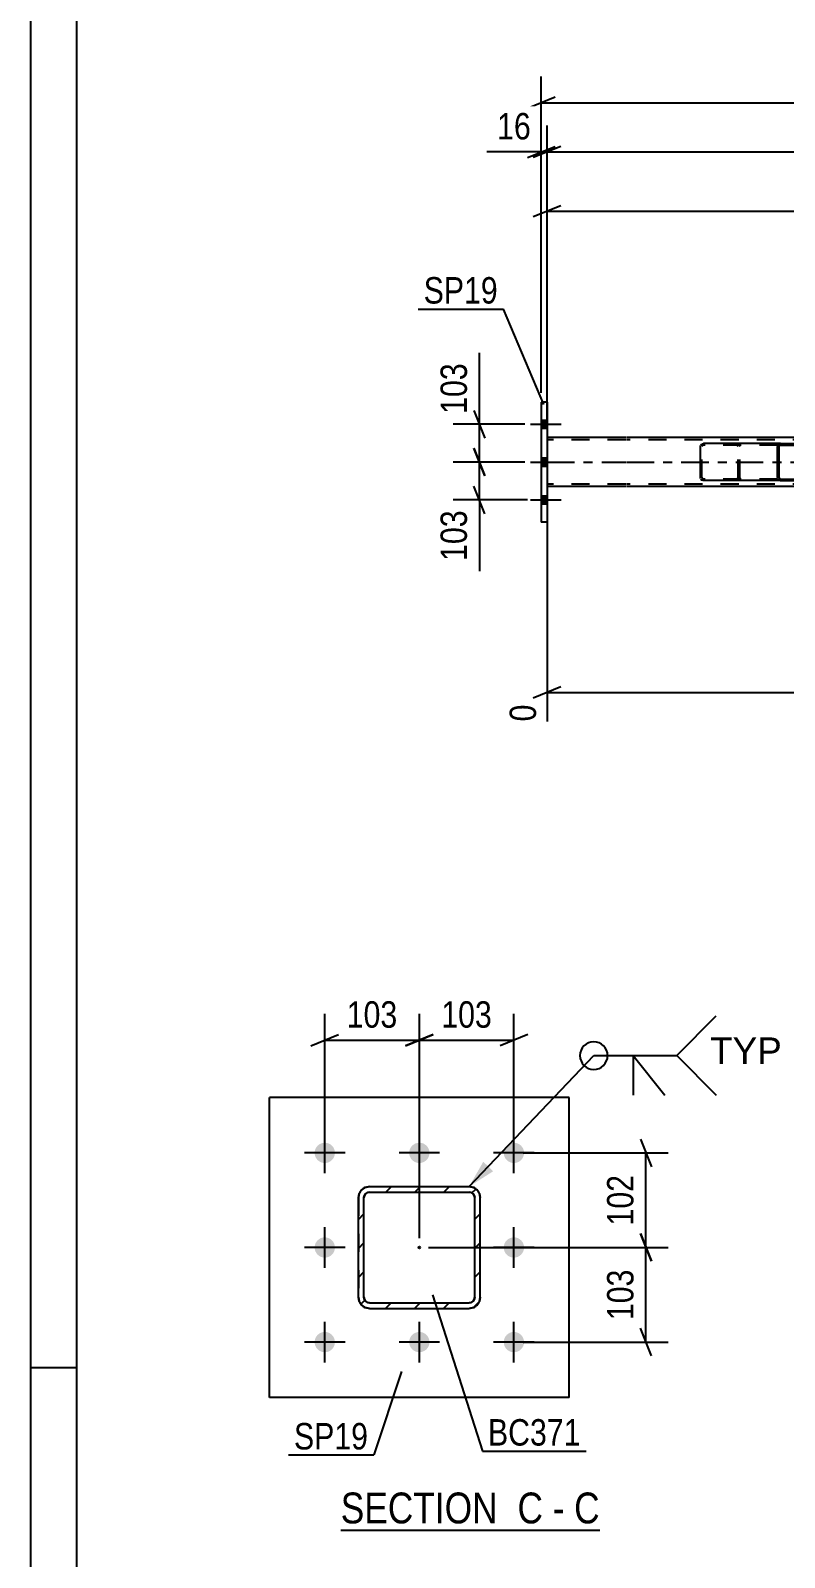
# Model space of a CAD drawing. Header units: millimetres. Extents: x 0 to 841, y 0 to 594.
# Drawn here: x 0 to 81.7, y 128.4 to 293.9 of the extents above; entities that cross this region are included whole.
import ezdxf

# ---------------------------------------------------------------- set-up
doc = ezdxf.new("R2010")
doc.units = ezdxf.units.MM
doc.linetypes.add('DXK_LINE_DOT2', pattern=[3.9198, 1.9599, -1.9599])
doc.linetypes.add('DXK_LINE_DOT3', pattern=[5.9187, 2.979, -0.9799, 0.9799, -0.9799])
doc.styles.add('Arial', font='ARIAL.TTF', dxfattribs={"height": 0.2})
doc.styles.add('Arial Narrow', font='ARIALN.TTF', dxfattribs={"height": 0.2})

# ---------------------------------------------------------------- blocks, each defined once
blk = doc.blocks.new('Unknown-814521973-1135')
at = {"color": 5, "linetype": 'Continuous'}
for p, q in [((0, 594), (0, 0)), ((5, 589), (5, 5)), ((5, 149), (0, 149))]:
    blk.add_line(p, q, dxfattribs=at)
blk = doc.blocks.new('Unknown-814521973-13 - 1372')
at = {"color": 6, "linetype": 'Continuous'}
blk.add_line((33.63, 131.38), (61.7, 131.38), dxfattribs=at)
at = {"color": 0, "linetype": 'Continuous'}
for points in [[(51.74, 132.13), (51.74, 135.63), (33.63, 135.63), (33.63, 132.13)], [(55.56, 132.13), (55.56, 135.63), (52.79, 135.63), (52.79, 132.13)], [(57.88, 132.13), (57.88, 135.63), (56.61, 135.63), (56.61, 132.13)], [(61.7, 132.13), (61.7, 135.63), (58.93, 135.63), (58.93, 132.13)]]:
    blk.add_wipeout(points, dxfattribs=at)
at = {"color": 7, "linetype": 'Continuous', "style": 'Arial Narrow'}
for s, p in [('SECTION ', (33.63, 132.13)), ('C', (52.79, 132.13)), ('C', (58.93, 132.13)), ('-', (56.61, 132.13))]:
    blk.add_text(s, height=3.34, dxfattribs=at).set_placement(p)
blk = doc.blocks.new('Bolt-814521973-2806 - 2731')
at = {"linetype": 'Continuous'}
for points in [[(56, 250.77), (56, 251.65), (55.36, 251.65), (55.36, 250.77)], [(56, 250.77), (56, 251.65), (55.36, 251.65), (55.36, 250.77)], [(56, 250.77), (56, 251.65), (55.36, 251.65), (55.36, 250.77)], [(56, 246.67), (56, 247.55), (55.36, 247.55), (55.36, 246.67)], [(56, 246.67), (56, 247.55), (55.36, 247.55), (55.36, 246.67)], [(56, 242.57), (56, 243.45), (55.36, 243.45), (55.36, 242.57)], [(56, 242.57), (56, 243.45), (55.36, 243.45), (55.36, 242.57)], [(56, 242.57), (56, 243.45), (55.36, 243.45), (55.36, 242.57)]]:
    blk.add_hatch(color=1, dxfattribs=at).paths.add_polyline_path(points)
at = {"color": 1, "linetype": 'Continuous'}
for p, q in [((55.36, 251.65), (56, 251.65)), ((55.36, 251.65), (56, 251.65)), ((55.36, 251.65), (56, 251.65)), ((54.2, 251.21), (57.52, 251.21)), ((54.2, 251.21), (57.52, 251.21)), ((54.2, 251.21), (57.52, 251.21)), ((55.36, 250.77), (56, 250.77)), ((55.36, 250.77), (56, 250.77)), ((55.36, 250.77), (56, 250.77)), ((54.2, 247.11), (57.52, 247.11)), ((54.2, 247.11), (57.52, 247.11)), ((55.36, 247.55), (56, 247.55)), ((55.36, 247.55), (56, 247.55)), ((55.36, 246.67), (56, 246.67)), ((55.36, 246.67), (56, 246.67)), ((55.36, 243.45), (56, 243.45)), ((55.36, 243.45), (56, 243.45)), ((55.36, 243.45), (56, 243.45)), ((54.2, 243.01), (57.52, 243.01)), ((54.2, 243.01), (57.52, 243.01)), ((54.2, 243.01), (57.52, 243.01)), ((55.36, 242.57), (56, 242.57)), ((55.36, 242.57), (56, 242.57)), ((55.36, 242.57), (56, 242.57))]:
    blk.add_line(p, q, dxfattribs=at)
blk = doc.blocks.new('Part-814521973-2860 - 2731')
at = {"color": 2, "linetype": 'Continuous'}
for p, q in [((64.52, 249.75), (56, 249.75)), ((155.87, 249.75), (64.62, 249.75)), ((64.52, 244.47), (56, 244.47)), ((155.87, 244.47), (64.62, 244.47))]:
    blk.add_line(p, q, dxfattribs=at)
at = {"color": 7, "linetype": 'DXK_LINE_DOT2'}
for p, q in [((56, 249.75), (56, 244.47)), ((64.52, 249.51), (56, 249.51)), ((723.54, 249.51), (64.62, 249.51)), ((64.52, 244.71), (56, 244.71)), ((723.54, 244.71), (64.62, 244.71))]:
    blk.add_line(p, q, dxfattribs=at)
at = {"color": 7, "linetype": 'DXK_LINE_DOT3'}
for p, q in [((56, 247.11), (64.52, 247.11)), ((64.62, 247.11), (723.54, 247.11))]:
    blk.add_line(p, q, dxfattribs=at)
blk = doc.blocks.new('Part-814521973-2925 - 2731')
at = {"linetype": 'Continuous'}
h = blk.add_hatch(dxfattribs=at)
h.set_pattern_fill('', scale=0.7, style=0, pattern_type=0)
h.set_pattern_definition([(45, (85.2011, 248.9116), (-1.57154, 1.57154), [])])
h.paths.add_polyline_path([(85.23, 248.79), (85.2, 248.91), (85.13, 249.02), (85.02, 249.08), (84.89, 249.11), (81.31, 249.11), (81.18, 249.08), (81.07, 249.02), (81, 248.91), (80.97, 248.79), (80.97, 245.43), (81, 245.31), (81.07, 245.2), (81.18, 245.13), (81.31, 245.11), (84.89, 245.11), (85.02, 245.13), (85.13, 245.2), (85.2, 245.31), (85.23, 245.43)])
h.paths.add_polyline_path([(85.04, 245.37), (85.01, 245.32), (84.95, 245.28), (84.89, 245.27), (81.31, 245.27), (81.25, 245.28), (81.19, 245.32), (81.15, 245.37), (81.14, 245.43), (81.14, 248.79), (81.15, 248.85), (81.19, 248.9), (81.25, 248.94), (81.31, 248.95), (84.89, 248.95), (84.95, 248.94), (85.01, 248.9), (85.04, 248.85), (85.06, 248.79), (85.06, 245.43)])
at = {"color": 2, "linetype": 'Continuous'}
for p, q in [((72.62, 248.79), (72.65, 248.91)), ((72.62, 245.43), (72.62, 248.79)), ((72.83, 249.08), (72.96, 249.11)), ((81.31, 249.11), (72.96, 249.11)), ((81, 248.91), (80.97, 248.79)), ((80.97, 245.43), (80.97, 248.79)), ((81.14, 248.79), (81.15, 248.85)), ((81.14, 245.43), (81.14, 248.79)), ((81.15, 248.85), (81.19, 248.9)), ((81.31, 249.11), (81.18, 249.08)), ((81.19, 248.9), (81.25, 248.94)), ((81.25, 248.94), (81.31, 248.95)), ((81.31, 249.11), (84.89, 249.11)), ((81.31, 248.95), (84.89, 248.95)), ((85.02, 249.08), (84.89, 249.11)), ((84.89, 248.95), (84.95, 248.94)), ((84.95, 248.94), (85.01, 248.9)), ((85.01, 248.9), (85.04, 248.85)), ((85.04, 248.85), (85.06, 248.79)), ((85.06, 245.43), (85.06, 248.79)), ((85.23, 248.79), (85.2, 248.91)), ((85.23, 245.43), (85.23, 248.79)), ((72.65, 245.31), (72.62, 245.43)), ((72.96, 245.11), (72.83, 245.13)), ((81.31, 245.11), (72.96, 245.11)), ((80.97, 245.43), (81, 245.31)), ((81.15, 245.37), (81.14, 245.43)), ((81.19, 245.32), (81.15, 245.37)), ((81.18, 245.13), (81.31, 245.11)), ((81.25, 245.28), (81.19, 245.32)), ((81.31, 245.27), (81.25, 245.28)), ((81.31, 245.27), (84.89, 245.27)), ((81.31, 245.11), (84.89, 245.11)), ((84.95, 245.28), (84.89, 245.27)), ((84.89, 245.11), (85.02, 245.13)), ((85.01, 245.32), (84.95, 245.28)), ((85.04, 245.37), (85.01, 245.32)), ((85.06, 245.43), (85.04, 245.37)), ((85.2, 245.31), (85.23, 245.43))]:
    blk.add_line(p, q, dxfattribs=at)
at = {"color": 7, "linetype": 'DXK_LINE_DOT2'}
for p, q in [((72.8, 248.85), (72.79, 248.79)), ((72.79, 245.43), (72.79, 248.79)), ((72.84, 248.9), (72.8, 248.85)), ((72.9, 248.94), (72.84, 248.9)), ((72.96, 248.95), (72.9, 248.94)), ((84.89, 248.95), (72.96, 248.95)), ((76.54, 249.11), (76.67, 249.08)), ((76.6, 248.94), (76.54, 248.95)), ((76.66, 248.9), (76.6, 248.94)), ((76.69, 248.85), (76.66, 248.9)), ((76.71, 248.79), (76.69, 248.85)), ((76.71, 245.43), (76.71, 248.79)), ((76.85, 248.91), (76.88, 248.79)), ((76.88, 245.43), (76.88, 248.79)), ((84.89, 249.11), (81.31, 249.11)), ((72.79, 245.43), (72.8, 245.37)), ((72.8, 245.37), (72.84, 245.32)), ((72.84, 245.32), (72.9, 245.28)), ((72.9, 245.28), (72.96, 245.27)), ((84.89, 245.27), (72.96, 245.27)), ((76.54, 245.27), (76.6, 245.28)), ((76.67, 245.13), (76.54, 245.11)), ((76.6, 245.28), (76.66, 245.32)), ((76.66, 245.32), (76.69, 245.37)), ((76.69, 245.37), (76.71, 245.43)), ((76.88, 245.43), (76.85, 245.31)), ((84.89, 245.11), (81.31, 245.11))]:
    blk.add_line(p, q, dxfattribs=at)
at = {"color": 2, "linetype": 'Continuous'}
for centre, start, end in [((72.95, 248.78), 110.7583, 155.68), ((81.3, 248.78), 110.7583, 155.68), ((84.9, 248.78), 24.32, 69.2417), ((72.95, 245.44), 204.32, 249.2417), ((81.3, 245.44), 204.32, 249.2417), ((84.9, 245.44), 290.7583, 335.68)]:
    blk.add_arc(centre, 0.331, start, end, dxfattribs=at)
at = {"color": 7, "linetype": 'DXK_LINE_DOT2'}
for centre, start, end in [((76.55, 248.78), 24.32, 69.2417), ((76.55, 245.44), 290.7583, 335.68)]:
    blk.add_arc(centre, 0.331, start, end, dxfattribs=at)
blk = doc.blocks.new('Part-814521973-2932 - 2731')
at = {"color": 2, "linetype": 'Continuous'}
for p, q in [((56, 253.61), (55.36, 253.61)), ((55.36, 253.61), (55.36, 240.61)), ((56, 253.61), (56, 240.61)), ((56, 240.61), (55.36, 240.61))]:
    blk.add_line(p, q, dxfattribs=at)
blk = doc.blocks.new('Part-814521973-1434 - 1372')
at = {"linetype": 'Continuous'}
h = blk.add_hatch(dxfattribs=at)
h.set_pattern_fill('', scale=0.7, style=0, pattern_type=0)
h.set_pattern_definition([(45, (48.0114, 155.512), (-1.57154, 1.57154), [])])
h.paths.add_polyline_path([(47.55, 155.42), (48.01, 155.51), (48.4, 155.77), (48.66, 156.16), (48.75, 156.62), (48.75, 167.42), (48.66, 167.88), (48.4, 168.27), (48.01, 168.53), (47.55, 168.62), (36.75, 168.62), (36.29, 168.53), (35.9, 168.27), (35.64, 167.88), (35.55, 167.42), (35.55, 156.62), (35.64, 156.16), (35.9, 155.77), (36.29, 155.51), (36.75, 155.42)])
h.paths.add_polyline_path([(36.75, 156.02), (36.52, 156.07), (36.33, 156.2), (36.2, 156.39), (36.15, 156.62), (36.15, 167.42), (36.2, 167.65), (36.33, 167.84), (36.52, 167.97), (36.75, 168.02), (47.55, 168.02), (47.78, 167.97), (47.98, 167.84), (48.11, 167.65), (48.15, 167.42), (48.15, 156.62), (48.11, 156.39), (47.98, 156.2), (47.78, 156.07), (47.55, 156.02)])
blk.add_hatch(color=30, dxfattribs=at).paths.add_polyline_path([(42.15, 161.92, -1), (42.15, 162.12, -1)])
at = {"color": 7, "linetype": 'DXK_LINE_DOT2'}
for p, q in [((35.55, 167.42), (35.64, 167.88)), ((35.55, 167.42), (35.55, 156.62)), ((36.2, 167.65), (36.15, 167.42)), ((36.15, 156.62), (36.15, 167.42)), ((36.33, 167.84), (36.2, 167.65)), ((36.29, 168.53), (36.75, 168.62)), ((36.52, 167.97), (36.33, 167.84)), ((36.75, 168.02), (36.52, 167.97)), ((36.75, 168.62), (47.55, 168.62)), ((36.75, 168.02), (47.55, 168.02)), ((47.55, 168.62), (48.01, 168.53)), ((47.78, 167.97), (47.55, 168.02)), ((47.98, 167.84), (47.78, 167.97)), ((48.11, 167.65), (47.98, 167.84)), ((48.15, 167.42), (48.11, 167.65)), ((48.15, 156.62), (48.15, 167.42)), ((48.66, 167.88), (48.75, 167.42)), ((48.75, 156.62), (48.75, 167.42)), ((35.64, 156.16), (35.55, 156.62)), ((36.15, 156.62), (36.2, 156.39)), ((36.2, 156.39), (36.33, 156.2)), ((36.75, 155.42), (36.29, 155.51)), ((36.33, 156.2), (36.52, 156.07)), ((36.52, 156.07), (36.75, 156.02)), ((36.75, 156.02), (47.55, 156.02)), ((47.55, 156.02), (47.78, 156.07)), ((48.01, 155.51), (47.55, 155.42)), ((47.78, 156.07), (47.98, 156.2)), ((47.98, 156.2), (48.11, 156.39)), ((48.11, 156.39), (48.15, 156.62)), ((48.75, 156.62), (48.66, 156.16)), ((36.75, 155.42), (47.55, 155.42))]:
    blk.add_line(p, q, dxfattribs=at)
at = {"color": 2, "linetype": 'Continuous'}
for p, q in [((35.64, 167.88), (35.55, 167.42)), ((35.55, 167.42), (35.55, 167.42)), ((35.55, 156.62), (35.55, 167.42)), ((36.15, 167.42), (36.2, 167.65)), ((36.15, 167.42), (36.15, 167.42)), ((36.15, 156.62), (36.15, 167.42)), ((36.2, 167.65), (36.33, 167.84)), ((36.75, 168.62), (36.29, 168.53)), ((36.33, 167.84), (36.52, 167.97)), ((36.52, 167.97), (36.75, 168.02)), ((36.75, 168.62), (36.75, 168.62)), ((36.75, 168.62), (47.55, 168.62)), ((36.75, 168.02), (36.75, 168.02)), ((36.75, 168.02), (47.55, 168.02)), ((47.55, 168.62), (47.55, 168.62)), ((48.01, 168.53), (47.55, 168.62)), ((47.55, 168.02), (47.55, 168.02)), ((47.55, 168.02), (47.78, 167.97)), ((47.78, 167.97), (47.98, 167.84)), ((47.98, 167.84), (48.11, 167.65)), ((48.11, 167.65), (48.15, 167.42)), ((48.15, 167.42), (48.15, 167.42)), ((48.15, 156.62), (48.15, 167.42)), ((48.75, 167.42), (48.66, 167.88)), ((48.75, 167.42), (48.75, 167.42)), ((48.75, 156.62), (48.75, 167.42)), ((35.55, 156.62), (35.55, 156.62)), ((35.55, 156.62), (35.64, 156.16)), ((36.15, 156.62), (36.15, 156.62)), ((36.2, 156.39), (36.15, 156.62)), ((36.33, 156.2), (36.2, 156.39)), ((36.29, 155.51), (36.75, 155.42)), ((36.52, 156.07), (36.33, 156.2)), ((36.75, 156.02), (36.52, 156.07)), ((36.75, 156.02), (36.75, 156.02)), ((36.75, 156.02), (47.55, 156.02)), ((47.78, 156.07), (47.55, 156.02)), ((47.55, 156.02), (47.55, 156.02)), ((47.55, 155.42), (48.01, 155.51)), ((47.98, 156.2), (47.78, 156.07)), ((48.11, 156.39), (47.98, 156.2)), ((48.15, 156.62), (48.11, 156.39)), ((48.15, 156.62), (48.15, 156.62)), ((48.66, 156.16), (48.75, 156.62)), ((48.75, 156.62), (48.75, 156.62)), ((36.75, 155.42), (36.75, 155.42)), ((36.75, 155.42), (47.55, 155.42)), ((47.55, 155.42), (47.55, 155.42))]:
    blk.add_line(p, q, dxfattribs=at)
at = {"color": 7, "linetype": 'DXK_LINE_DOT3'}
blk.add_line((42.15, 162.02), (42.15, 162.02), dxfattribs=at)
at = {"color": 30, "linetype": 'DXK_LINE_DOT3'}
blk.add_line((42.15, 162.02), (42.15, 162.02), dxfattribs=at)
at = {"color": 30, "linetype": 'Continuous'}
blk.add_circle((42.15, 162.02), 0.1, dxfattribs=at)
at = {"color": 7, "linetype": 'DXK_LINE_DOT2'}
for centre, start, end in [((36.75, 167.42), 112.5, 157.5), ((47.55, 167.42), 22.5, 67.5), ((36.75, 156.62), 202.5, 247.5), ((47.55, 156.62), 292.5, 337.5)]:
    blk.add_arc(centre, 1.2, start, end, dxfattribs=at)
at = {"color": 2, "linetype": 'Continuous'}
for centre, start, end in [((36.75, 167.42), 112.5, 157.5), ((47.55, 167.42), 22.5, 67.5), ((36.75, 156.62), 202.5, 247.5), ((47.55, 156.62), 292.5, 337.5)]:
    blk.add_arc(centre, 1.2, start, end, dxfattribs=at)
blk = doc.blocks.new('Part-814521973-1495 - 1372')
at = {"color": 2, "linetype": 'Continuous'}
for p, q in [((58.4, 178.27), (25.9, 178.27)), ((25.9, 145.77), (25.9, 178.27)), ((58.4, 145.77), (58.4, 178.27)), ((58.4, 145.77), (25.9, 145.77))]:
    blk.add_line(p, q, dxfattribs=at)
blk = doc.blocks.new('Bolt-814521973-1497 - 1372')
at = {"linetype": 'Continuous'}
for points in [[(31.9, 171.17, -1), (31.9, 173.37, -1)], [(42.15, 171.17, -1), (42.15, 173.37, -1)], [(52.4, 171.17, -1), (52.4, 173.37, -1)], [(31.9, 160.92, -1), (31.9, 163.12, -1)], [(52.4, 160.92, -1), (52.4, 163.12, -1)], [(31.9, 150.67, -1), (31.9, 152.87, -1)], [(42.15, 150.67, -1), (42.15, 152.87, -1)], [(52.4, 150.67, -1), (52.4, 152.87, -1)]]:
    blk.add_hatch(color=1, dxfattribs=at).paths.add_polyline_path(points)
at = {"color": 1, "linetype": 'Continuous'}
for p, q in [((31.9, 170.07), (31.9, 174.47)), ((42.15, 170.07), (42.15, 174.47)), ((52.4, 170.07), (52.4, 174.47)), ((34.1, 172.27), (29.7, 172.27)), ((44.35, 172.27), (39.95, 172.27)), ((54.6, 172.27), (50.2, 172.27)), ((31.9, 159.82), (31.9, 164.22)), ((52.4, 159.82), (52.4, 164.22)), ((34.1, 162.02), (29.7, 162.02)), ((54.6, 162.02), (50.2, 162.02)), ((31.9, 149.57), (31.9, 153.97)), ((42.15, 149.57), (42.15, 153.97)), ((52.4, 149.57), (52.4, 153.97)), ((34.1, 151.77), (29.7, 151.77)), ((44.35, 151.77), (39.95, 151.77)), ((54.6, 151.77), (50.2, 151.77))]:
    blk.add_line(p, q, dxfattribs=at)
blk = doc.blocks.new('StraightDimension-814521973-3091 - 2731')
at = {"color": 7, "linetype": 'Continuous'}
for p, q in [((48.06, 248.61), (49.26, 245.61)), ((53.58, 247.11), (45.81, 247.11)), ((48.66, 243.01), (48.66, 247.11)), ((49.26, 241.51), (48.06, 244.51)), ((53.86, 243.01), (45.81, 243.01))]:
    blk.add_line(p, q, dxfattribs=at)
at = {"color": 0}
blk.add_wipeout([(47.91, 242.48), (43.71, 242.48), (43.71, 235.8), (47.91, 235.8)], dxfattribs=at)
at = {"color": 7, "linetype": 'Continuous'}
blk.add_line((48.66, 243.01), (48.66, 235.27), dxfattribs=at)
blk.add_line((48.66, 243.01), (48.66, 235.27), dxfattribs=at)
at = {"color": 3, "style": 'Arial Narrow'}
blk.add_text('103', height=2.863, rotation=90.0002, dxfattribs=at).set_placement((47.31, 236.4))
blk = doc.blocks.new('StraightDimension-814521973-3101 - 2731')
at = {"color": 7, "linetype": 'Continuous'}
for p, q in [((48.06, 252.71), (49.26, 249.71)), ((53.58, 251.21), (45.81, 251.21)), ((48.66, 247.11), (48.66, 251.21)), ((49.26, 245.61), (48.06, 248.61)), ((53.58, 247.11), (45.81, 247.11))]:
    blk.add_line(p, q, dxfattribs=at)
at = {"color": 0}
blk.add_wipeout([(47.91, 258.42), (43.71, 258.42), (43.71, 251.73), (47.91, 251.73)], dxfattribs=at)
at = {"color": 7, "linetype": 'Continuous'}
blk.add_line((48.66, 251.21), (48.66, 258.94), dxfattribs=at)
blk.add_line((48.66, 251.21), (48.66, 258.94), dxfattribs=at)
at = {"color": 3, "style": 'Arial Narrow'}
blk.add_text('103', height=2.863, rotation=90.0002, dxfattribs=at).set_placement((47.31, 252.33))
blk = doc.blocks.new('StraightDimension-814521973-3143 - 2731')
at = {"color": 7, "linetype": 'Continuous'}
for p, q in [((56, 243.47), (56, 219.01)), ((156.67, 235.07), (156.67, 213.53)), ((57.5, 222.74), (54.5, 221.54)), ((56, 222.14), (156.67, 222.14)), ((155.17, 221.54), (158.17, 222.74))]:
    blk.add_line(p, q, dxfattribs=at)
at = {"color": 0}
blk.add_wipeout([(110.59, 222.89), (110.59, 227.09), (102.08, 227.09), (102.08, 222.89)], dxfattribs=at)
at = {"color": 0, "linetype": 'Continuous'}
for points in [[(55.4, 221.44), (51.2, 221.44), (51.2, 218.41), (55.4, 218.41)], [(156.07, 221.44), (151.87, 221.44), (151.87, 212.93), (156.07, 212.93)]]:
    blk.add_wipeout(points, dxfattribs=at)
at = {"color": 3, "style": 'Arial Narrow'}
blk.add_text('3624', height=2.863, dxfattribs=at).set_placement((102.68, 223.49))
at = {"color": 3, "linetype": 'Continuous', "style": 'Arial Narrow'}
for s, height, p in [('0', 2.86, (54.8, 219.01)), ('3624', 2.863, (155.47, 213.53))]:
    blk.add_text(s, height=height, rotation=90.0002, dxfattribs=at).set_placement(p)
blk = doc.blocks.new('StraightDimension-814521973-3166 - 2731')
at = {"color": 7, "linetype": 'Continuous'}
for p, q in [((55.36, 254.61), (55.36, 288.87)), ((56.86, 286.62), (53.86, 285.42)), ((55.36, 286.02), (732.8, 286.02))]:
    blk.add_line(p, q, dxfattribs=at)
blk = doc.blocks.new('StraightDimension-814521973-3194 - 2731')
at = {"color": 7, "linetype": 'Continuous'}
for p, q in [((56, 250.75), (56, 277.12)), ((156.67, 259.15), (156.67, 277.12)), ((57.5, 274.87), (54.5, 273.67)), ((155.17, 273.67), (158.17, 274.87)), ((56, 274.27), (156.67, 274.27))]:
    blk.add_line(p, q, dxfattribs=at)
at = {"color": 0}
blk.add_wipeout([(110.59, 275.02), (110.59, 279.22), (102.08, 279.22), (102.08, 275.02)], dxfattribs=at)
at = {"color": 3, "style": 'Arial Narrow'}
blk.add_text('3624', height=2.863, dxfattribs=at).set_placement((102.68, 275.62))
blk = doc.blocks.new('StraightDimension-814521973-7575 - 2731')
at = {"color": 7, "linetype": 'Continuous'}
for p, q in [((56, 252.68), (56, 283.56)), ((57.5, 281.31), (54.5, 280.11)), ((56, 280.71), (732.16, 280.71))]:
    blk.add_line(p, q, dxfattribs=at)
blk = doc.blocks.new('StraightDimension-814521973-7576 - 2731')
at = {"color": 7, "linetype": 'Continuous'}
for p, q in [((55.36, 254.61), (55.36, 283.56)), ((56, 252.68), (56, 283.56)), ((53.86, 280.11), (56.86, 281.31)), ((57.5, 281.31), (54.5, 280.11)), ((55.36, 280.71), (56, 280.71))]:
    blk.add_line(p, q, dxfattribs=at)
at = {"color": 0}
blk.add_wipeout([(54.84, 281.46), (54.84, 285.66), (49.98, 285.66), (49.98, 281.46)], dxfattribs=at)
at = {"color": 7, "linetype": 'Continuous'}
blk.add_line((55.36, 280.71), (49.45, 280.71), dxfattribs=at)
blk.add_line((55.36, 280.71), (49.45, 280.71), dxfattribs=at)
at = {"color": 3, "style": 'Arial Narrow'}
blk.add_text('16', height=2.863, dxfattribs=at).set_placement((50.58, 282.06))
blk = doc.blocks.new('StraightDimension-814521973-1583 - 1372')
at = {"color": 7, "linetype": 'Continuous'}
for p, q in [((42.15, 163.02), (42.15, 187.33)), ((52.4, 173.27), (52.4, 187.33)), ((40.65, 183.88), (43.65, 185.08)), ((42.15, 184.48), (52.4, 184.48)), ((53.9, 185.08), (50.9, 183.88))]:
    blk.add_line(p, q, dxfattribs=at)
at = {"color": 0}
blk.add_wipeout([(50.62, 185.23), (50.62, 189.43), (43.93, 189.43), (43.93, 185.23)], dxfattribs=at)
at = {"color": 3, "style": 'Arial Narrow'}
blk.add_text('103', height=2.863, dxfattribs=at).set_placement((44.53, 185.83))
blk = doc.blocks.new('StraightDimension-814521973-1570 - 1372')
at = {"color": 7, "linetype": 'Continuous'}
for p, q in [((31.9, 173.27), (31.9, 187.33)), ((42.15, 163.02), (42.15, 187.33)), ((30.4, 183.88), (33.4, 185.08)), ((31.9, 184.48), (42.15, 184.48)), ((43.65, 185.08), (40.65, 183.88))]:
    blk.add_line(p, q, dxfattribs=at)
at = {"color": 0}
blk.add_wipeout([(40.37, 185.23), (40.37, 189.43), (33.68, 189.43), (33.68, 185.23)], dxfattribs=at)
at = {"color": 3, "style": 'Arial Narrow'}
blk.add_text('103', height=2.863, dxfattribs=at).set_placement((34.28, 185.83))
blk = doc.blocks.new('StraightDimension-814521973-1593 - 1372')
at = {"color": 7, "linetype": 'Continuous'}
for p, q in [((66.11, 163.52), (67.31, 160.52)), ((43.15, 162.02), (69.11, 162.02)), ((66.71, 151.77), (66.71, 162.02)), ((67.31, 150.27), (66.11, 153.27)), ((53.4, 151.77), (69.11, 151.77))]:
    blk.add_line(p, q, dxfattribs=at)
at = {"color": 0}
blk.add_wipeout([(65.96, 160.24), (61.76, 160.24), (61.76, 153.55), (65.96, 153.55)], dxfattribs=at)
at = {"color": 3, "style": 'Arial Narrow'}
blk.add_text('103', height=2.863, rotation=90.0002, dxfattribs=at).set_placement((65.36, 154.15))
blk = doc.blocks.new('StraightDimension-814521973-1602 - 1372')
at = {"color": 7, "linetype": 'Continuous'}
for p, q in [((66.11, 173.77), (67.31, 170.77)), ((53.4, 172.27), (69.11, 172.27)), ((66.71, 162.02), (66.71, 172.27)), ((67.31, 160.52), (66.11, 163.52)), ((43.15, 162.02), (69.11, 162.02))]:
    blk.add_line(p, q, dxfattribs=at)
at = {"color": 0}
blk.add_wipeout([(65.96, 170.49), (61.76, 170.49), (61.76, 163.8), (65.96, 163.8)], dxfattribs=at)
at = {"color": 3, "style": 'Arial Narrow'}
blk.add_text('102', height=2.863, rotation=90.0002, dxfattribs=at).set_placement((65.36, 164.4))
blk = doc.blocks.new('Mark-814521973-2928 - 2731')
at = {"color": 0}
blk.add_wipeout([(50.66, 264.28), (50.66, 267.28), (42.62, 267.28), (42.62, 264.28)], dxfattribs=at)
blk.add_wipeout([(50.66, 264.28), (50.66, 267.28), (42.62, 267.28), (42.62, 264.28)], dxfattribs=at)
at = {"color": 30, "linetype": 'Continuous'}
for p in [(42.02, 263.68), (55.65, 253.34)]:
    blk.add_line(p, (51.26, 263.68), dxfattribs=at)
at = {"color": 3, "style": 'Arial Narrow'}
blk.add_text('SP19', height=2.863, dxfattribs=at).set_placement((42.62, 264.28))
blk = doc.blocks.new('Mark-814521973-1429 - 1372')
at = {"color": 0}
blk.add_wipeout([(59.64, 140.56), (59.64, 143.56), (49.59, 143.56), (49.59, 140.56)], dxfattribs=at)
blk.add_wipeout([(59.64, 140.56), (59.64, 143.56), (49.59, 143.56), (49.59, 140.56)], dxfattribs=at)
at = {"color": 30, "linetype": 'Continuous'}
for p, q in [((43.58, 156.9), (48.99, 139.96)), ((48.99, 139.96), (60.24, 139.96))]:
    blk.add_line(p, q, dxfattribs=at)
at = {"color": 3, "style": 'Arial Narrow'}
blk.add_text('BC371', height=2.863, dxfattribs=at).set_placement((49.59, 140.56))
blk = doc.blocks.new('Mark-814521973-1491 - 1372')
at = {"color": 0}
blk.add_wipeout([(36.6, 140.14), (36.6, 143.14), (28.56, 143.14), (28.56, 140.14)], dxfattribs=at)
blk.add_wipeout([(36.6, 140.14), (36.6, 143.14), (28.56, 143.14), (28.56, 140.14)], dxfattribs=at)
at = {"color": 30, "linetype": 'Continuous'}
for p in [(40.22, 148.59), (27.96, 139.54)]:
    blk.add_line(p, (37.2, 139.54), dxfattribs=at)
at = {"color": 3, "style": 'Arial Narrow'}
blk.add_text('SP19', height=2.863, dxfattribs=at).set_placement((28.56, 140.14))
blk = doc.blocks.new('WeldMark-814521973-1610 - 1372')
at = {"linetype": 'Continuous'}
blk.add_hatch(color=30, dxfattribs=at).paths.add_polyline_path([(50.16, 170.28), (47.55, 168.62), (49.08, 171.31)])
at = {"color": 30, "linetype": 'Continuous'}
for p, q in [((47.55, 168.62), (61.06, 182.81)), ((61.06, 182.81), (70.06, 182.81))]:
    blk.add_line(p, q, dxfattribs=at)
at = {"color": 3, "linetype": 'Continuous'}
for q in [(68.77, 178.53), (65.34, 178.53)]:
    blk.add_line((65.34, 182.81), q, dxfattribs=at)
for start, end in [(90, 270), (270, 90)]:
    blk.add_arc((61.06, 182.81), 1.5, start, end, dxfattribs=at)
at = {"color": 0, "linetype": 'Continuous'}
blk.add_wipeout([(81.43, 181.91), (81.43, 184.91), (73.66, 184.91), (73.66, 181.91)], dxfattribs=at)
blk.add_wipeout([(81.43, 181.91), (81.43, 184.91), (73.66, 184.91), (73.66, 181.91)], dxfattribs=at)
at = {"color": 3, "linetype": 'Continuous'}
for q in [(74.34, 187.1), (74.34, 178.53)]:
    blk.add_line((70.06, 182.81), q, dxfattribs=at)
at = {"color": 3, "linetype": 'Continuous', "style": 'Arial'}
blk.add_text('TYP', height=2.865, dxfattribs=at).set_placement((73.66, 181.91))

msp = doc.modelspace()

# ---------------------------------------------------------------- block references
for name in ['Unknown-814521973-1135', 'Part-814521973-2932 - 2731', 'Bolt-814521973-2806 - 2731', 'Part-814521973-2860 - 2731', 'Part-814521973-2925 - 2731', 'Part-814521973-1495 - 1372', 'Bolt-814521973-1497 - 1372', 'Part-814521973-1434 - 1372']:
    msp.add_blockref(name, (0, 0))

# ---------------------------------------------------------------- next in the draw order: block references
for name in ['StraightDimension-814521973-3091 - 2731', 'StraightDimension-814521973-1583 - 1372', 'Mark-814521973-1491 - 1372', 'Unknown-814521973-13 - 1372']:
    msp.add_blockref(name, (0, 0))

# ---------------------------------------------------------------- next in the draw order: block references
for name in ['StraightDimension-814521973-3101 - 2731', 'StraightDimension-814521973-3143 - 2731', 'StraightDimension-814521973-1570 - 1372']:
    msp.add_blockref(name, (0, 0))

# ---------------------------------------------------------------- next in the draw order: block references
for name in ['StraightDimension-814521973-3166 - 2731', 'StraightDimension-814521973-1593 - 1372']:
    msp.add_blockref(name, (0, 0))

# ---------------------------------------------------------------- next in the draw order: block references
for name in ['StraightDimension-814521973-3194 - 2731', 'StraightDimension-814521973-1602 - 1372', 'Mark-814521973-1429 - 1372']:
    msp.add_blockref(name, (0, 0))

# ---------------------------------------------------------------- next in the draw order: block references
for name in ['StraightDimension-814521973-7575 - 2731', 'WeldMark-814521973-1610 - 1372']:
    msp.add_blockref(name, (0, 0))

# ---------------------------------------------------------------- next in the draw order: block references
msp.add_blockref('StraightDimension-814521973-7576 - 2731', (0, 0))

# ---------------------------------------------------------------- next in the draw order: block references
msp.add_blockref('Mark-814521973-2928 - 2731', (0, 0))

doc.saveas('drawing.dxf')
